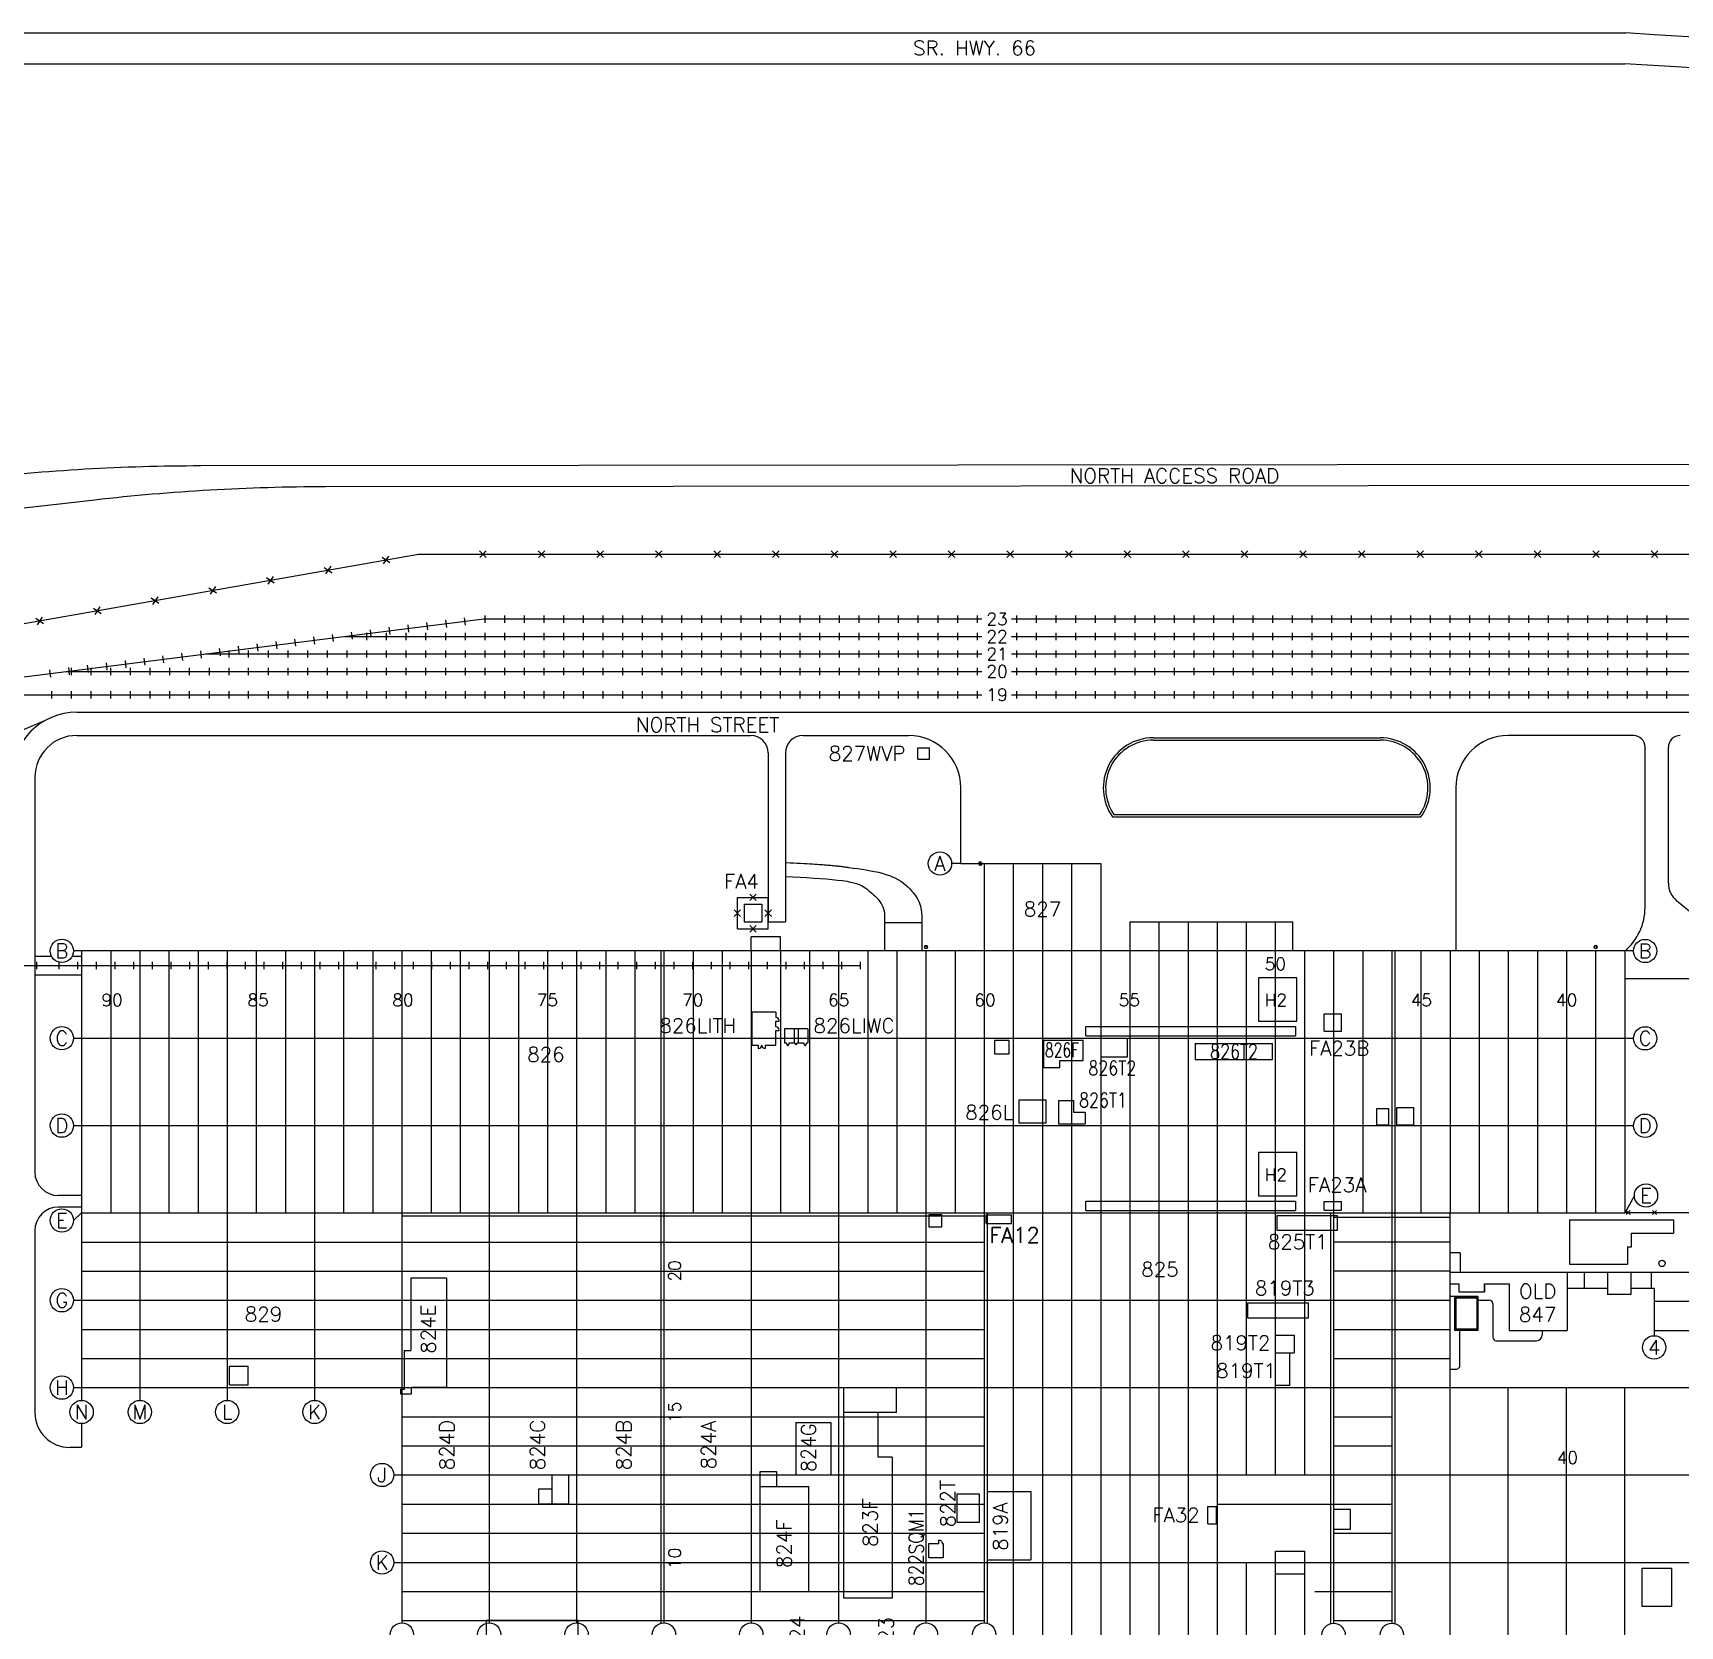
# Model space of a CAD drawing. Extents: x -16413 to 78405, y -232 to 83089.
# Drawn here: x 15566 to 32538, y 66673 to 83089 of the extents above; entities that cross this region are included whole.
import ezdxf
from ezdxf.enums import TextEntityAlignment as Align

# ---------------------------------------------------------------- set-up
doc = ezdxf.new("R2010")
doc.units = 0
doc.header["$LTSCALE"] = 350
doc.header["$MEASUREMENT"] = 0
doc.linetypes.add('CV0', pattern=[1, 1])
doc.linetypes.add('CV34', pattern=[1, 1])
doc.layers.get('0').update_dxf_attribs({"color": 3, "linetype": 'CONTINUOUS'})
doc.layers.add('BACKGROUND', color=7, linetype='CONTINUOUS')
doc.styles.add('SIMPLEX', font='SIMPLEX')

# ---------------------------------------------------------------- blocks, each defined once
blk = doc.blocks.new('RR', base_point=(-429.5, 670.3))
blk.add_line((-429.5, 674.1), (-429.5, 666.6))

msp = doc.modelspace()

# ---------------------------------------------------------------- linework, layer by layer
at = {"layer": 'BACKGROUND'}
for p, q in [((2027, 83089), (31978, 83089)), ((2029, 82771), (31968, 82771)), ((37967, 78645), (17293, 78627)), ((37967, 78429), (18581, 78412)), ((16203, 78275), (3736, 76847)), ((20169, 77752), (20238, 77685)), ((20237, 77753), (20170, 77684)), ((20773, 77752), (20841, 77685)), ((20841, 77753), (20774, 77684)), ((21376, 77752), (21445, 77685)), ((21444, 77753), (21377, 77684)), ((21980, 77752), (22049, 77685)), ((22048, 77753), (21981, 77684)), ((22583, 77752), (22652, 77685)), ((22651, 77753), (22584, 77684)), ((23187, 77752), (23256, 77685)), ((23255, 77753), (23188, 77684)), ((23791, 77752), (23860, 77685)), ((23859, 77753), (23792, 77684)), ((24394, 77752), (24463, 77685)), ((24462, 77753), (24395, 77684)), ((24998, 77752), (25067, 77685)), ((25066, 77753), (24999, 77684)), ((25669, 77753), (25602, 77684)), ((25602, 77752), (25670, 77685)), ((26205, 77752), (26274, 77685)), ((26273, 77753), (26206, 77684)), ((26809, 77752), (26878, 77685)), ((26877, 77753), (26810, 77684)), ((27412, 77752), (27481, 77685)), ((27480, 77753), (27413, 77684)), ((28016, 77752), (28085, 77685)), ((28084, 77753), (28017, 77684)), ((28620, 77752), (28688, 77685)), ((28687, 77753), (28621, 77684)), ((29223, 77752), (29292, 77685)), ((29291, 77753), (29224, 77684)), ((29827, 77752), (29896, 77685)), ((29895, 77753), (29828, 77684)), ((30430, 77752), (30499, 77685)), ((30498, 77753), (30431, 77684)), ((31034, 77752), (31103, 77685)), ((31102, 77753), (31035, 77684)), ((31638, 77752), (31706, 77685)), ((31706, 77753), (31639, 77684)), ((32241, 77752), (32310, 77685)), ((32309, 77753), (32242, 77684)), ((18568, 77581), (18648, 77527)), ((18635, 77594), (18581, 77515)), ((19163, 77686), (19242, 77632)), ((19230, 77699), (19176, 77620)), ((17974, 77476), (18053, 77422)), ((18041, 77489), (17987, 77410)), ((16785, 77267), (16865, 77213)), ((16852, 77279), (16798, 77200)), ((17380, 77372), (17459, 77318)), ((17446, 77384), (17392, 77305)), ((15596, 77057), (15676, 77003)), ((15663, 77070), (15609, 76990)), ((16191, 77162), (16270, 77108)), ((16257, 77174), (16203, 77095)), ((13998, 76270), (20213, 77050)), ((20213, 77050), (25342, 77050)), ((25649, 77050), (38286, 77050)), ((18779, 76870), (25342, 76870)), ((25649, 76870), (38286, 76870)), ((17345, 76690), (25342, 76690)), ((25649, 76690), (38249, 76690)), ((15910, 76510), (25342, 76510)), ((25649, 76510), (38212, 76510)), ((13998, 76270), (25342, 76270)), ((25649, 76270), (38175, 76270)), ((16018, 76090), (38920, 76090)), ((15687, 76001), (14901, 75670)), ((16018, 75850), (22961, 75850)), ((23501, 75850), (24588, 75850)), ((24683, 75604), (24683, 75724)), ((24683, 75724), (24803, 75724)), ((24803, 75604), (24803, 75724)), ((27111, 75826), (29448, 75826)), ((27111, 75802), (29448, 75802)), ((32057, 75850), (30768, 75850)), ((32177, 74076), (32177, 75730)), ((32418, 74329), (32418, 75730)), ((23141, 75670), (23141, 73930)), ((23321, 75670), (23321, 73930)), ((24683, 75604), (24803, 75604)), ((15586, 75418), (15586, 71350)), ((25128, 74530), (25128, 75310)), ((30228, 75310), (30228, 73630)), ((26703, 75034), (29855, 75034)), ((26691, 75010), (29868, 75010)), ((23329, 74541), (23367, 74539)), ((23367, 74539), (23404, 74537)), ((23404, 74537), (23441, 74535)), ((23441, 74535), (23476, 74533)), ((23476, 74533), (23510, 74531)), ((23510, 74531), (23541, 74530)), ((23541, 74530), (23571, 74528)), ((23571, 74528), (23598, 74526)), ((23598, 74526), (23623, 74525)), ((23623, 74525), (23647, 74523)), ((23647, 74523), (23668, 74522)), ((23668, 74522), (23687, 74520)), ((23687, 74520), (23705, 74519)), ((23705, 74519), (23722, 74518)), ((23722, 74518), (23739, 74516)), ((23739, 74516), (23755, 74515)), ((23755, 74515), (23771, 74514)), ((23771, 74514), (23786, 74512)), ((23786, 74512), (23801, 74511)), ((23801, 74511), (23815, 74510)), ((23815, 74510), (23829, 74508)), ((23829, 74508), (23842, 74507)), ((23842, 74507), (23855, 74506)), ((23855, 74506), (23867, 74504)), ((25128, 74530), (25032, 74530)), ((25128, 74530), (26568, 74530)), ((25314, 74530), (25310, 74530)), ((25318, 74539), (25314, 74542)), ((25318, 74521), (25314, 74517)), ((25326, 74543), (25325, 74548)), ((25326, 74516), (25325, 74511)), ((25335, 74542), (25337, 74545)), ((25335, 74517), (25337, 74514)), ((25339, 74539), (25343, 74539)), ((25339, 74538), (25343, 74538)), ((25339, 74521), (25343, 74521)), ((25339, 74521), (25343, 74521)), ((25341, 74538), (25341, 74521)), ((25342, 74538), (25342, 74521)), ((25343, 74539), (25343, 74538)), ((25343, 74521), (25343, 74521)), ((25368, 74530), (25368, 70930)), ((25668, 74530), (25668, 61030)), ((25968, 74530), (25968, 58891)), ((26268, 74530), (26268, 61030)), ((26568, 74530), (26568, 58891)), ((23321, 74398), (23396, 74394)), ((23396, 74394), (23470, 74390)), ((23470, 74390), (23542, 74385)), ((23542, 74385), (23612, 74381)), ((23612, 74381), (23680, 74376)), ((23680, 74376), (23744, 74371)), ((23744, 74371), (23803, 74366)), ((23803, 74366), (23858, 74360)), ((23858, 74360), (23908, 74354)), ((23867, 74504), (23878, 74503)), ((23878, 74503), (23889, 74502)), ((23889, 74502), (23899, 74501)), ((23899, 74501), (23909, 74499)), ((23908, 74354), (23952, 74347)), ((23909, 74499), (23919, 74498)), ((23919, 74498), (23928, 74497)), ((23928, 74497), (23937, 74496)), ((23937, 74496), (23946, 74494)), ((23946, 74494), (23955, 74493)), ((23952, 74347), (23991, 74340)), ((23955, 74493), (23963, 74492)), ((23963, 74492), (23971, 74490)), ((23971, 74490), (24017, 74484)), ((23991, 74340), (24024, 74332)), ((24017, 74484), (24062, 74478)), ((24062, 74478), (24107, 74471)), ((24107, 74471), (24152, 74464)), ((24152, 74464), (24195, 74456)), ((24195, 74456), (24238, 74448)), ((24238, 74448), (24279, 74440)), ((24279, 74440), (24318, 74430)), ((24318, 74430), (24356, 74419)), ((24356, 74419), (24391, 74407)), ((24391, 74407), (24424, 74394)), ((24424, 74394), (24455, 74379)), ((24455, 74379), (24484, 74364)), ((24484, 74364), (24510, 74347)), ((24510, 74347), (24535, 74329)), ((22826, 74182), (23141, 74182)), ((22826, 73858), (22826, 74182)), ((23020, 74216), (22952, 74148)), ((23020, 74148), (22952, 74216)), ((23141, 73858), (23141, 74182)), ((24024, 74332), (24053, 74323)), ((24053, 74323), (24079, 74314)), ((24079, 74314), (24102, 74304)), ((24102, 74304), (24122, 74293)), ((24122, 74293), (24142, 74281)), ((24142, 74281), (24160, 74268)), ((24160, 74268), (24177, 74254)), ((24177, 74254), (24194, 74240)), ((24194, 74240), (24211, 74225)), ((24211, 74225), (24228, 74209)), ((24228, 74209), (24245, 74193)), ((24245, 74193), (24261, 74176)), ((24261, 74176), (24278, 74159)), ((24535, 74329), (24558, 74310)), ((24558, 74310), (24580, 74291)), ((24580, 74291), (24601, 74271)), ((24601, 74271), (24620, 74250)), ((24620, 74250), (24639, 74229)), ((22857, 73984), (22790, 74052)), ((22857, 74052), (22790, 73984)), ((22895, 74110), (23075, 74110)), ((22895, 74110), (22895, 73930)), ((22895, 74110), (23075, 74110)), ((22895, 74110), (22895, 73930)), ((23075, 74110), (23075, 73930)), ((23075, 74110), (23075, 73930)), ((23175, 74052), (23107, 73984)), ((23175, 73984), (23107, 74052)), ((33044, 73702), (32502, 74147)), ((22826, 73858), (23141, 73858)), ((22895, 73930), (23075, 73930)), ((22895, 73930), (23075, 73930)), ((23020, 73824), (22952, 73892)), ((23020, 73892), (22952, 73824)), ((23141, 73930), (23321, 73930)), ((24344, 73630), (24344, 73993)), ((24728, 73918), (24344, 73918)), ((24728, 73630), (24728, 73992)), ((26868, 73930), (28548, 73930)), ((26868, 73930), (26868, 61030)), ((27168, 73930), (27168, 58891)), ((27468, 73930), (27468, 60430)), ((27768, 73930), (27768, 61030)), ((28068, 73930), (28068, 68230)), ((28368, 68230), (28368, 73930)), ((28548, 73630), (28548, 73930)), ((23268, 73774), (22968, 73774)), ((22968, 73629), (22968, 73774)), ((23268, 73629), (23268, 73774)), ((24754, 73671), (24750, 73672)), ((24756, 73662), (24753, 73660)), ((24759, 73679), (24756, 73683)), ((24759, 73658), (24759, 73654)), ((24760, 73658), (24760, 73654)), ((24768, 73683), (24768, 73688)), ((24776, 73658), (24776, 73654)), ((24777, 73679), (24780, 73683)), ((24777, 73658), (24777, 73654)), ((24780, 73662), (24783, 73660)), ((24782, 73671), (24787, 73672)), ((31654, 73671), (31650, 73672)), ((31656, 73662), (31653, 73660)), ((31659, 73679), (31656, 73683)), ((31659, 73658), (31659, 73654)), ((31660, 73658), (31660, 73654)), ((31668, 73683), (31668, 73688)), ((31676, 73658), (31676, 73654)), ((31677, 73679), (31680, 73683)), ((31677, 73658), (31677, 73654)), ((31680, 73662), (31683, 73660)), ((31682, 73671), (31687, 73672)), ((15586, 73576), (15757, 73576)), ((15971, 73576), (16068, 73576)), ((32058, 73630), (15984, 73630)), ((16068, 73630), (16068, 68999)), ((16068, 73630), (16068, 69130)), ((16368, 73630), (16368, 70930)), ((16668, 73630), (16668, 68999)), ((16968, 73630), (16968, 70930)), ((17268, 73630), (17268, 70930)), ((17568, 73630), (17568, 68999)), ((17868, 73630), (17868, 70930)), ((18168, 73630), (18168, 70930)), ((18468, 73630), (18468, 68999)), ((18768, 73630), (18768, 70930)), ((19068, 73630), (19068, 70930)), ((19368, 73630), (19368, 66706)), ((19668, 73630), (19668, 70930)), ((19968, 73630), (19968, 70930)), ((20268, 73630), (20268, 66706)), ((20568, 73630), (20568, 70930)), ((20868, 73630), (20868, 70930)), ((21168, 73630), (21168, 66706)), ((21468, 73630), (21468, 70930)), ((21768, 73630), (21768, 70930)), ((22038, 66702), (22038, 73630)), ((22068, 73630), (22068, 66706)), ((22368, 73630), (22368, 70930)), ((22668, 73630), (22668, 70930)), ((22968, 73630), (22968, 66706)), ((23268, 73630), (23268, 70930)), ((23568, 73630), (23568, 70930)), ((23868, 73630), (23868, 66706)), ((24168, 73630), (24168, 70930)), ((24468, 73630), (24468, 70930)), ((24760, 73654), (24759, 73654)), ((24776, 73656), (24760, 73656)), ((24776, 73655), (24760, 73655)), ((24768, 73630), (24768, 66706)), ((24777, 73654), (24776, 73654)), ((25068, 73630), (25068, 70930)), ((28668, 73630), (28668, 68230)), ((28968, 73630), (28968, 66702)), ((29268, 73630), (29268, 70930)), ((29568, 73630), (29568, 66703)), ((29598, 73630), (29598, 66699)), ((29868, 73630), (29868, 70930)), ((30168, 73630), (30168, 70930)), ((30468, 73630), (30468, 70930)), ((30768, 73630), (30768, 70930)), ((31068, 73630), (31068, 70930)), ((31368, 73630), (31368, 70930)), ((31660, 73654), (31659, 73654)), ((31676, 73656), (31660, 73656)), ((31676, 73655), (31660, 73655)), ((31668, 73630), (31668, 70930)), ((31677, 73654), (31676, 73654)), ((31968, 73630), (31968, 70930)), ((14918, 73480), (24094, 73480)), ((15586, 73384), (16068, 73384)), ((28589, 73353), (28195, 73353)), ((28195, 73353), (28195, 72905)), ((28589, 72905), (28589, 73353)), ((33315, 73342), (31968, 73342)), ((22978, 72659), (22978, 72998)), ((23221, 72998), (22978, 72998)), ((23221, 72998), (23221, 72943)), ((28870, 72982), (29050, 72982)), ((28870, 72802), (28870, 72982)), ((29050, 72802), (29050, 72982)), ((23221, 72907), (23257, 72907)), ((23221, 72847), (23221, 72907)), ((23221, 72811), (23257, 72811)), ((23221, 72659), (23221, 72811)), ((23257, 72907), (23257, 72908)), ((23257, 72811), (23257, 72812)), ((23550, 72826), (23310, 72826)), ((23310, 72826), (23310, 72682)), ((23410, 72826), (23410, 72682)), ((23450, 72826), (23450, 72682)), ((23550, 72826), (23550, 72682)), ((26416, 72851), (28072, 72851)), ((26416, 72755), (26416, 72851)), ((28072, 72851), (28576, 72851)), ((28195, 72905), (28589, 72905)), ((28576, 72851), (28576, 72755)), ((15984, 72730), (32058, 72730)), ((22978, 72659), (23039, 72659)), ((22981, 72659), (23026, 72659)), ((22981, 72659), (23026, 72659)), ((23039, 72659), (23039, 72623)), ((23112, 72659), (23112, 72623)), ((23112, 72659), (23221, 72659)), ((23310, 72682), (23323, 72682)), ((23323, 72682), (23344, 72652)), ((23359, 72682), (23418, 72682)), ((23442, 72682), (23428, 72662)), ((23442, 72682), (23501, 72682)), ((23501, 72682), (23522, 72652)), ((23537, 72682), (23550, 72682)), ((25474, 72706), (25474, 72570)), ((25626, 72706), (25474, 72706)), ((25626, 72570), (25626, 72706)), ((26416, 72755), (28072, 72755)), ((27540, 72676), (27540, 72511)), ((27540, 72676), (28338, 72676)), ((28072, 72755), (28576, 72755)), ((28338, 72511), (28338, 72676)), ((28870, 72802), (29050, 72802)), ((23039, 72623), (23041, 72623)), ((23112, 72623), (23110, 72623)), ((25474, 72570), (25626, 72570)), ((27540, 72511), (28338, 72511)), ((29412, 72006), (29532, 72006)), ((29412, 71838), (29412, 72006)), ((29532, 72006), (29532, 71838)), ((29619, 71838), (29619, 72018)), ((29619, 72018), (29795, 72018)), ((29795, 71838), (29795, 72018)), ((15984, 71830), (32058, 71830)), ((29412, 71838), (29532, 71838)), ((29619, 71838), (29795, 71838)), ((28589, 71553), (28195, 71553)), ((28195, 71553), (28195, 71105)), ((28589, 71105), (28589, 71553)), ((16068, 71110), (15826, 71110)), ((16068, 70990), (15826, 70990)), ((26416, 71051), (28072, 71051)), ((26416, 70955), (26416, 71051)), ((26416, 70955), (28576, 70955)), ((28072, 71051), (28576, 71051)), ((28195, 71105), (28589, 71105)), ((28576, 71051), (28576, 70955)), ((28870, 71049), (29050, 71049)), ((28870, 70959), (28870, 71049)), ((28870, 70959), (29050, 70959)), ((29050, 70959), (29050, 71049)), ((32067, 71110), (31970, 70929)), ((32023, 70914), (31982, 70954)), ((31982, 70914), (32023, 70954)), ((32254, 70914), (32295, 70954)), ((32295, 70914), (32254, 70954)), ((15984, 70853), (16068, 70930)), ((16068, 70930), (25368, 70930)), ((19368, 70900), (25368, 70900)), ((25368, 70930), (31968, 70930)), ((25368, 70930), (25368, 66706)), ((25368, 70930), (25368, 66706)), ((25387, 70910), (25648, 70910)), ((25387, 70820), (25387, 70910)), ((25387, 70820), (25648, 70820)), ((25398, 70930), (25398, 66702)), ((25648, 70820), (25648, 70910)), ((28382, 70901), (28382, 70751)), ((29008, 70901), (28382, 70901)), ((28938, 66699), (28938, 70930)), ((28968, 70885), (30168, 70885)), ((29008, 70751), (29008, 70901)), ((30168, 64630), (30168, 70930)), ((31398, 70858), (32471, 70858)), ((31398, 70858), (31398, 70402)), ((31975, 70934), (33906, 70934)), ((32471, 70858), (32471, 70720)), ((15586, 70750), (15586, 68874)), ((16068, 70630), (19371, 70630)), ((19368, 70630), (25368, 70630)), ((28382, 70751), (29008, 70751)), ((32039, 70720), (32471, 70720)), ((32039, 70582), (32039, 70720)), ((30272, 70518), (30168, 70518)), ((30272, 70518), (30272, 70318)), ((31998, 70582), (31998, 70402)), ((31998, 70582), (32039, 70582)), ((16068, 70330), (19371, 70330)), ((19368, 70330), (25368, 70330)), ((33171, 70318), (30168, 70318)), ((31376, 70318), (31376, 69718)), ((31398, 70402), (31998, 70402)), ((19827, 70258), (19459, 70258)), ((19459, 70258), (19459, 69514)), ((19827, 70258), (19827, 69130)), ((30171, 70198), (30258, 70198)), ((30171, 70198), (30258, 70198)), ((30258, 70198), (30258, 70117)), ((30258, 70198), (30258, 70117)), ((30258, 70117), (30522, 70117)), ((30258, 70117), (30522, 70117)), ((30522, 70198), (30776, 70198)), ((30522, 70117), (30522, 70198)), ((30522, 70198), (30776, 70198)), ((30522, 70198), (30522, 70117)), ((30776, 70198), (30776, 69718)), ((31791, 70150), (31376, 70150)), ((32031, 70150), (32031, 70090)), ((32271, 70150), (32031, 70150)), ((32271, 70150), (32271, 69665)), ((15984, 70030), (30168, 70030)), ((28708, 70001), (28082, 70001)), ((28082, 70001), (28082, 69851)), ((28708, 69851), (28708, 70001)), ((30455, 70068), (30171, 70068)), ((30215, 70068), (30455, 70068)), ((30215, 70068), (30455, 70068)), ((30215, 70068), (30215, 69720)), ((30215, 70068), (30215, 69720)), ((30227, 70056), (30443, 70056)), ((30227, 70056), (30443, 70056)), ((30227, 70056), (30227, 69732)), ((30227, 70056), (30227, 69732)), ((30443, 70056), (30443, 69732)), ((30443, 70056), (30443, 69732)), ((30455, 70068), (30455, 70032)), ((30455, 70068), (30455, 69720)), ((30455, 70068), (30455, 69720)), ((30455, 70032), (30572, 70032)), ((30608, 69996), (30608, 69650)), ((32031, 70090), (31791, 70090)), ((28082, 69851), (28708, 69851)), ((16068, 69730), (19371, 69730)), ((19368, 69730), (25368, 69730)), ((22068, 69622), (22068, 69238)), ((28968, 69730), (30168, 69730)), ((30455, 69720), (30215, 69720)), ((30455, 69720), (30215, 69720)), ((30443, 69732), (30227, 69732)), ((30443, 69732), (30227, 69732)), ((30270, 69358), (30270, 69720)), ((30644, 69614), (31058, 69614)), ((30776, 69718), (31118, 69718)), ((30776, 69718), (31376, 69718)), ((31118, 69718), (31118, 69674)), ((32271, 69718), (33171, 69718)), ((16068, 69430), (19371, 69430)), ((19368, 69430), (25368, 69430)), ((19395, 69514), (19459, 69514)), ((19395, 69114), (19395, 69514)), ((21876, 69430), (22260, 69430)), ((28968, 69430), (30168, 69430)), ((17592, 69160), (17592, 69352)), ((17592, 69352), (17784, 69352)), ((17784, 69160), (17784, 69352)), ((30168, 69322), (30234, 69322)), ((15984, 69130), (42948, 69130)), ((17592, 69160), (17784, 69160)), ((19355, 69114), (19355, 69066)), ((19355, 69114), (19395, 69114)), ((19827, 69130), (19467, 69130)), ((19467, 69066), (19467, 69130)), ((24465, 69128), (23922, 69128)), ((23922, 66960), (23922, 69128)), ((24465, 68874), (24465, 69128)), ((30768, 60910), (30768, 69130)), ((31368, 61030), (31368, 69130)), ((31968, 61030), (31968, 69130)), ((19355, 69066), (19467, 69066)), ((16068, 68759), (16068, 68515)), ((19368, 68830), (25368, 68830)), ((23426, 68770), (23426, 68230)), ((23426, 68770), (23786, 68770)), ((23786, 68770), (23786, 68230)), ((24465, 68874), (23922, 68874)), ((24274, 68413), (24274, 68874)), ((28968, 68830), (29568, 68830)), ((15946, 68515), (16068, 68515)), ((19368, 68530), (25368, 68530)), ((23868, 68422), (23868, 68038)), ((24418, 68413), (24274, 68413)), ((24418, 68413), (24418, 66960)), ((28968, 68530), (29568, 68530)), ((19284, 68230), (41514, 68230)), ((20916, 68230), (21084, 68230)), ((20916, 67930), (20916, 68230)), ((21084, 68230), (21084, 67930)), ((23058, 68267), (23227, 68267)), ((23058, 68110), (23058, 68267)), ((23227, 68267), (23227, 68110)), ((23426, 68230), (23786, 68230)), ((20778, 68086), (20916, 68086)), ((20778, 67930), (20778, 68086)), ((23058, 68110), (23562, 68110)), ((23058, 67030), (23058, 68110)), ((23562, 67030), (23562, 68110)), ((25400, 68060), (25848, 68060)), ((25400, 68060), (25400, 67356)), ((25848, 68060), (25848, 67356)), ((19368, 67930), (25368, 67930)), ((21084, 67930), (20778, 67930)), ((27671, 67907), (27761, 67907)), ((27671, 67727), (27671, 67907)), ((27761, 67727), (27761, 67907)), ((27768, 67930), (29568, 67930)), ((27671, 67727), (27761, 67727)), ((19368, 67630), (25368, 67630)), ((24902, 67524), (24902, 67560)), ((24902, 67560), (24908, 67559)), ((24908, 67559), (24914, 67558)), ((24914, 67558), (24919, 67555)), ((24919, 67555), (24924, 67551)), ((24924, 67551), (24928, 67547)), ((24928, 67547), (24932, 67542)), ((28968, 67630), (29568, 67630)), ((22068, 67522), (22068, 67138)), ((24796, 67376), (24796, 67524)), ((24796, 67524), (24902, 67524)), ((24900, 67524), (24902, 67524)), ((24932, 67542), (24934, 67536)), ((24934, 67536), (24936, 67530)), ((24936, 67530), (24936, 67524)), ((24936, 67524), (24944, 67524)), ((24944, 67524), (24944, 67376)), ((28371, 67445), (28671, 67445)), ((28371, 60914), (28371, 67445)), ((28671, 66130), (28671, 67445)), ((19284, 67330), (41505, 67330)), ((24944, 67376), (24796, 67376)), ((25400, 67356), (25848, 67356)), ((28071, 60914), (28071, 67329)), ((28371, 67213), (28671, 67213)), ((28671, 67213), (28671, 67329)), ((28968, 67222), (28968, 66838)), ((19368, 67030), (25368, 67030)), ((23058, 67030), (23562, 67030)), ((24418, 66960), (23922, 66960)), ((28776, 67030), (29160, 67030)), ((28968, 67030), (29568, 67030)), ((19368, 66730), (25368, 66730)), ((20235, 66735), (20235, 66145)), ((20235, 66735), (21182, 66735)), ((21182, 66735), (21182, 64660)), ((28968, 66730), (29568, 66730))]:
    msp.add_line(p, q, dxfattribs=at)
at = {"layer": 'BACKGROUND', "linetype": 'CV34'}
for p, q in [((13374, 76634), (19539, 77719)), ((19539, 77719), (40726, 77719))]:
    msp.add_line(p, q, dxfattribs=at)
at = {"layer": 'BACKGROUND', "linetype": 'CV0'}
for p, q in [((25980, 72706), (25980, 72430)), ((26388, 72706), (25980, 72706)), ((26388, 72502), (26388, 72706)), ((26568, 72730), (26568, 72538)), ((26844, 72538), (26844, 72730)), ((26148, 72502), (26388, 72502)), ((26148, 72430), (26148, 72502)), ((26568, 72538), (26844, 72538)), ((25980, 72430), (26148, 72430)), ((25728, 72094), (26004, 72094)), ((25728, 71854), (25728, 72094)), ((26004, 72094), (26004, 71854)), ((26133, 72088), (26133, 71848)), ((26133, 72088), (26289, 72088)), ((26289, 72088), (26289, 71968)), ((26289, 71968), (26409, 71968)), ((26409, 71968), (26409, 71848)), ((26004, 71854), (25728, 71854)), ((26133, 71848), (26409, 71848)), ((25085, 68032), (25085, 67744)), ((25320, 68032), (25085, 68032)), ((25320, 67744), (25320, 68032)), ((25085, 67744), (25320, 67744)), ((29142, 67873), (28968, 67873)), ((29142, 67672), (29142, 67873)), ((28968, 67672), (29142, 67672)), ((32148, 67270), (32448, 67270)), ((32148, 66874), (32148, 67270)), ((32448, 67270), (32448, 66874)), ((32448, 66874), (32148, 66874))]:
    msp.add_line(p, q, dxfattribs=at)
at = {"layer": 'BACKGROUND', "linetype": 'Continuous'}
for p, q in [((24796, 70910), (24796, 70788)), ((24933, 70910), (24796, 70910)), ((24796, 70788), (24933, 70788)), ((24933, 70788), (24933, 70910)), ((30168, 70630), (28968, 70630)), ((30168, 70330), (28968, 70330)), ((31551, 70318), (31551, 70150)), ((31791, 70318), (31791, 70090)), ((32031, 70318), (32031, 70150)), ((32239, 70318), (32239, 70150)), ((33171, 70018), (32271, 70018)), ((28371, 69669), (28563, 69669)), ((28371, 69151), (28371, 69669)), ((28563, 69669), (28563, 69489)), ((28371, 69489), (28563, 69489)), ((28515, 69489), (28515, 69151)), ((28515, 69151), (28371, 69151))]:
    msp.add_line(p, q, dxfattribs=at)
at = {"layer": 'BACKGROUND'}
for centre, radius in [((24912, 74530), 120), ((15864, 73630), 120), ((32178, 73629), 120), ((15864, 72730), 120), ((32178, 72729), 120), ((15864, 71830), 120), ((32178, 71829), 120), ((32187, 71110), 120), ((15864, 70853), 120), ((32352, 70410), 33), ((15864, 70030), 120), ((32271, 69545), 120), ((15864, 69130), 120), ((16068, 68879), 120), ((16668, 68879), 120), ((17568, 68879), 120), ((18468, 68879), 120), ((19164, 68230), 120), ((19164, 67329), 120), ((19368, 66586), 120), ((20268, 66586), 120), ((21168, 66586), 120), ((22068, 66586), 120), ((22968, 66586), 120), ((23868, 66586), 120), ((24768, 66586), 120), ((25368, 66586), 120), ((28968, 66582), 120), ((29568, 66582), 120)]:
    msp.add_circle(centre, radius, dxfattribs=at)
for centre, radius, start, end in [((14548, -206616), 290228, 82.85426, 86.55697), ((14548, -206616), 289910, 82.84638, 86.55508), ((17312, 57567), 21060, 90.0511, 96.5332), ((18600, 57352), 21060, 90.0511, 96.5332), ((16018, 75422), 667, 90, 180), ((16018, 75418), 432, 90, 180), ((22961, 75670), 180, 0, 90), ((23501, 75670), 180, 90, 180), ((24588, 75310), 540, 0, 90), ((27111, 75310), 516, 90, 215.5537), ((27111, 75310), 492, 90, 214.1282), ((29448, 75310), 516, 324.4511, 90), ((29448, 75310), 492, 325.8765, 90), ((30768, 75310), 540, 90, 180), ((32057, 75730), 120, 360, 90), ((32538, 75730), 120, 90, 180), ((25328, 74530), 18, 90, 270), ((25328, 74530), 14, 40.0052, 319.9948), ((25328, 74537), 10.9, 7.3679, 90), ((25328, 74523), 10.9, 270, 352.6245), ((24368, 73992), 360, 0, 41.1967), ((32658, 74329), 240, 180, 229.3662), ((24104, 73993), 240, 0, 43.6622), ((31596, 74076), 581, 309.7453, 0), ((24768, 73669), 18, 0, 180), ((24761, 73669), 10.9, 180, 262.6245), ((24768, 73669), 14, 310.0052, 229.9948), ((24775, 73669), 10.9, 277.3679, 0), ((31668, 73669), 18, 0, 180), ((31661, 73669), 10.9, 180, 262.6245), ((31668, 73669), 14, 310.0052, 229.9948), ((31675, 73669), 10.9, 277.3679, 0), ((23221, 72907), 35.6, 2.111, 90.6632), ((23221, 72811), 35.6, 2.111, 90.6632), ((23040, 72659), 35.6, 272.111, 0.6632), ((23111, 72659), 35.6, 179.3368, 267.889), ((15826, 71350), 240, 180, 270), ((15826, 70750), 240, 90, 180), ((30572, 69996), 36, 0, 90), ((30644, 69650), 36, 180, 270), ((31058, 69674), 60, 270, 0), ((30234, 69358), 36, 270, 0), ((15946, 68874), 360, 180, 269.9921)]:
    msp.add_arc(centre, radius, start, end, dxfattribs=at)
at = {"layer": 'BACKGROUND', "linetype": 'ByBlock'}
for centre, radius, start, end in [((23323, 72682), 36, 306.0175, 0), ((23442, 72682), 24, 180, 234.5825), ((23501, 72682), 36, 306.0175, 0)]:
    msp.add_arc(centre, radius, start, end, dxfattribs=at)

# ---------------------------------------------------------------- block references
at = {"layer": 'BACKGROUND', "zscale": 10}
for p, xscale, yscale, rotation in [((20019, 77025), 10.00000000000042, 9.999999999996815, 187.1527777777698), ((20225, 77050), 10, 10, 180), ((20428, 77050), 10, 10, 180), ((20631, 77050), 10, 10, 180), ((20834, 77050), 10, 10, 180), ((21036, 77050), 10, 10, 180), ((21239, 77050), 10, 10, 180), ((21442, 77050), 10, 10, 180), ((21645, 77050), 10, 10, 180), ((21848, 77050), 10, 10, 180), ((22051, 77050), 10, 10, 180), ((22254, 77050), 10, 10, 180), ((22457, 77050), 10, 10, 180), ((22660, 77050), 10, 10, 180), ((22863, 77050), 10, 10, 180), ((23066, 77050), 10, 10, 180), ((23269, 77050), 10, 10, 180), ((23472, 77050), 10, 10, 180), ((23675, 77050), 10, 10, 180), ((23878, 77050), 10, 10, 180), ((24081, 77050), 10, 10, 180), ((24283, 77050), 10, 10, 180), ((24486, 77050), 10, 10, 180), ((24689, 77050), 10, 10, 180), ((24892, 77050), 10, 10, 180), ((25095, 77050), 10, 10, 180), ((25298, 77050), 10, 10, 180), ((25704, 77050), 10, 10, 180), ((25907, 77050), 10, 10, 180), ((26110, 77050), 10, 10, 180), ((26313, 77050), 10, 10, 180), ((26516, 77050), 10, 10, 180), ((26719, 77050), 10, 10, 180), ((26922, 77050), 10, 10, 180), ((27125, 77050), 10, 10, 180), ((27328, 77050), 10, 10, 180), ((27530, 77050), 10, 10, 180), ((27733, 77050), 10, 10, 180), ((27936, 77050), 10, 10, 180), ((28139, 77050), 10, 10, 180), ((28342, 77050), 10, 10, 180), ((28545, 77050), 10, 10, 180), ((28748, 77050), 10, 10, 180), ((28951, 77050), 10, 10, 180), ((29154, 77050), 10, 10, 180), ((29357, 77050), 10, 10, 180), ((29560, 77050), 10, 10, 180), ((29763, 77050), 10, 10, 180), ((29966, 77050), 10, 10, 180), ((30169, 77050), 10, 10, 180), ((30372, 77050), 10, 10, 180), ((30575, 77050), 10, 10, 180), ((30777, 77050), 10, 10, 180), ((30980, 77050), 10, 10, 180), ((31183, 77050), 10, 10, 180), ((31386, 77050), 10, 10, 180), ((31589, 77050), 10, 10, 180), ((31792, 77050), 10, 10, 180), ((31995, 77050), 10, 10, 180), ((32198, 77050), 10, 10, 180), ((32401, 77050), 10, 10, 180), ((18659, 76855), 10.00000000000042, 9.999999999996815, 187.1527777777698), ((18854, 76879), 10.00000000000042, 9.999999999996815, 187.1527777777698), ((19007, 76870), 10, 10, 180), ((19048, 76903), 10.00000000000042, 9.999999999996815, 187.1527777777698), ((19210, 76870), 10, 10, 180), ((19242, 76928), 10.00000000000042, 9.999999999996815, 187.1527777777698), ((19413, 76870), 10, 10, 180), ((19436, 76952), 10.00000000000042, 9.999999999996815, 187.1527777777698), ((19616, 76870), 10, 10, 180), ((19631, 76976), 10.00000000000042, 9.999999999996815, 187.1527777777698), ((19819, 76870), 10, 10, 180), ((19825, 77001), 10.00000000000042, 9.999999999996815, 187.1527777777698), ((20022, 76870), 10, 10, 180), ((20225, 76870), 10, 10, 180), ((20428, 76870), 10, 10, 180), ((20631, 76870), 10, 10, 180), ((20834, 76870), 10, 10, 180), ((21036, 76870), 10, 10, 180), ((21239, 76870), 10, 10, 180), ((21442, 76870), 10, 10, 180), ((21645, 76870), 10, 10, 180), ((21848, 76870), 10, 10, 180), ((22051, 76870), 10, 10, 180), ((22254, 76870), 10, 10, 180), ((22457, 76870), 10, 10, 180), ((22660, 76870), 10, 10, 180), ((22863, 76870), 10, 10, 180), ((23066, 76870), 10, 10, 180), ((23269, 76870), 10, 10, 180), ((23472, 76870), 10, 10, 180), ((23675, 76870), 10, 10, 180), ((23878, 76870), 10, 10, 180), ((24081, 76870), 10, 10, 180), ((24283, 76870), 10, 10, 180), ((24486, 76870), 10, 10, 180), ((24689, 76870), 10, 10, 180), ((24892, 76870), 10, 10, 180), ((25095, 76870), 10, 10, 180), ((25298, 76870), 10, 10, 180), ((25704, 76870), 10, 10, 180), ((25907, 76870), 10, 10, 180), ((26110, 76870), 10, 10, 180), ((26313, 76870), 10, 10, 180), ((26516, 76870), 10, 10, 180), ((26719, 76870), 10, 10, 180), ((26922, 76870), 10, 10, 180), ((27125, 76870), 10, 10, 180), ((27328, 76870), 10, 10, 180), ((27530, 76870), 10, 10, 180), ((27733, 76870), 10, 10, 180), ((27936, 76870), 10, 10, 180), ((28139, 76870), 10, 10, 180), ((28342, 76870), 10, 10, 180), ((28545, 76870), 10, 10, 180), ((28748, 76870), 10, 10, 180), ((28951, 76870), 10, 10, 180), ((29154, 76870), 10, 10, 180), ((29357, 76870), 10, 10, 180), ((29560, 76870), 10, 10, 180), ((29763, 76870), 10, 10, 180), ((29966, 76870), 10, 10, 180), ((30169, 76870), 10, 10, 180), ((30372, 76870), 10, 10, 180), ((30575, 76870), 10, 10, 180), ((30777, 76870), 10, 10, 180), ((30980, 76870), 10, 10, 180), ((31183, 76870), 10, 10, 180), ((31386, 76870), 10, 10, 180), ((31589, 76870), 10, 10, 180), ((31792, 76870), 10, 10, 180), ((31995, 76870), 10, 10, 180), ((32198, 76870), 10, 10, 180), ((32401, 76870), 10, 10, 180), ((17300, 76684), 10.00000000000042, 9.999999999996815, 187.1527777777698), ((17494, 76708), 10.00000000000042, 9.999999999996815, 187.1527777777698), ((17587, 76690), 10, 10, 180), ((17688, 76733), 10.00000000000042, 9.999999999996815, 187.1527777777698), ((17789, 76690), 10, 10, 180), ((17882, 76757), 10.00000000000042, 9.999999999996815, 187.1527777777698), ((17992, 76690), 10, 10, 180), ((18077, 76781), 10.00000000000042, 9.999999999996815, 187.1527777777698), ((18195, 76690), 10, 10, 180), ((18271, 76806), 10.00000000000042, 9.999999999996815, 187.1527777777698), ((18398, 76690), 10, 10, 180), ((18465, 76830), 10.00000000000042, 9.999999999996815, 187.1527777777698), ((18601, 76690), 10, 10, 180), ((18804, 76690), 10, 10, 180), ((19007, 76690), 10, 10, 180), ((19210, 76690), 10, 10, 180), ((19413, 76690), 10, 10, 180), ((19616, 76690), 10, 10, 180), ((19819, 76690), 10, 10, 180), ((20022, 76690), 10, 10, 180), ((20225, 76690), 10, 10, 180), ((20428, 76690), 10, 10, 180), ((20631, 76690), 10, 10, 180), ((20834, 76690), 10, 10, 180), ((21036, 76690), 10, 10, 180), ((21239, 76690), 10, 10, 180), ((21442, 76690), 10, 10, 180), ((21645, 76690), 10, 10, 180), ((21848, 76690), 10, 10, 180), ((22051, 76690), 10, 10, 180), ((22254, 76690), 10, 10, 180), ((22457, 76690), 10, 10, 180), ((22660, 76690), 10, 10, 180), ((22863, 76690), 10, 10, 180), ((23066, 76690), 10, 10, 180), ((23269, 76690), 10, 10, 180), ((23472, 76690), 10, 10, 180), ((23675, 76690), 10, 10, 180), ((23878, 76690), 10, 10, 180), ((24081, 76690), 10, 10, 180), ((24283, 76690), 10, 10, 180), ((24486, 76690), 10, 10, 180), ((24689, 76690), 10, 10, 180), ((24892, 76690), 10, 10, 180), ((25095, 76690), 10, 10, 180), ((25298, 76690), 10, 10, 180), ((25704, 76690), 10, 10, 180), ((25907, 76690), 10, 10, 180), ((26110, 76690), 10, 10, 180), ((26313, 76690), 10, 10, 180), ((26516, 76690), 10, 10, 180), ((26719, 76690), 10, 10, 180), ((26922, 76690), 10, 10, 180), ((27125, 76690), 10, 10, 180), ((27328, 76690), 10, 10, 180), ((27530, 76690), 10, 10, 180), ((27733, 76690), 10, 10, 180), ((27936, 76690), 10, 10, 180), ((28139, 76690), 10, 10, 180), ((28342, 76690), 10, 10, 180), ((28545, 76690), 10, 10, 180), ((28748, 76690), 10, 10, 180), ((28951, 76690), 10, 10, 180), ((29154, 76690), 10, 10, 180), ((29357, 76690), 10, 10, 180), ((29560, 76690), 10, 10, 180), ((29763, 76690), 10, 10, 180), ((29966, 76690), 10, 10, 180), ((30169, 76690), 10, 10, 180), ((30372, 76690), 10, 10, 180), ((30575, 76690), 10, 10, 180), ((30777, 76690), 10, 10, 180), ((30980, 76690), 10, 10, 180), ((31183, 76690), 10, 10, 180), ((31386, 76690), 10, 10, 180), ((31589, 76690), 10, 10, 180), ((31792, 76690), 10, 10, 180), ((31995, 76690), 10, 10, 180), ((32198, 76690), 10, 10, 180), ((32401, 76690), 10, 10, 180), ((15940, 76513), 10.00000000000042, 9.99999999999704, 187.1527777777698), ((15963, 76510), 10, 10, 180), ((16134, 76538), 10.00000000000042, 9.99999999999704, 187.1527777777698), ((16166, 76510), 10, 10, 180), ((16328, 76562), 10.00000000000042, 9.99999999999704, 187.1527777777698), ((16369, 76510), 10, 10, 180), ((16523, 76586), 10.00000000000042, 9.999999999996815, 187.1527777777698), ((16572, 76510), 10, 10, 180), ((16717, 76611), 10.00000000000042, 9.999999999996815, 187.1527777777698), ((16775, 76510), 10, 10, 180), ((16911, 76635), 10.00000000000042, 9.999999999996815, 187.1527777777698), ((16978, 76510), 10, 10, 180), ((17105, 76660), 10.00000000000042, 9.999999999996815, 187.1527777777698), ((17181, 76510), 10, 10, 180), ((17384, 76510), 10, 10, 180), ((17587, 76510), 10, 10, 180), ((17789, 76510), 10, 10, 180), ((17992, 76510), 10, 10, 180), ((18195, 76510), 10, 10, 180), ((18398, 76510), 10, 10, 180), ((18601, 76510), 10, 10, 180), ((18804, 76510), 10, 10, 180), ((19007, 76510), 10, 10, 180), ((19210, 76510), 10, 10, 180), ((19413, 76510), 10, 10, 180), ((19616, 76510), 10, 10, 180), ((19819, 76510), 10, 10, 180), ((20022, 76510), 10, 10, 180), ((20225, 76510), 10, 10, 180), ((20428, 76510), 10, 10, 180), ((20631, 76510), 10, 10, 180), ((20834, 76510), 10, 10, 180), ((21036, 76510), 10, 10, 180), ((21239, 76510), 10, 10, 180), ((21442, 76510), 10, 10, 180), ((21645, 76510), 10, 10, 180), ((21848, 76510), 10, 10, 180), ((22051, 76510), 10, 10, 180), ((22254, 76510), 10, 10, 180), ((22457, 76510), 10, 10, 180), ((22660, 76510), 10, 10, 180), ((22863, 76510), 10, 10, 180), ((23066, 76510), 10, 10, 180), ((23269, 76510), 10, 10, 180), ((23472, 76510), 10, 10, 180), ((23675, 76510), 10, 10, 180), ((23878, 76510), 10, 10, 180), ((24081, 76510), 10, 10, 180), ((24283, 76510), 10, 10, 180), ((24486, 76510), 10, 10, 180), ((24689, 76510), 10, 10, 180), ((24892, 76510), 10, 10, 180), ((25095, 76510), 10, 10, 180), ((25298, 76510), 10, 10, 180), ((25704, 76510), 10, 10, 180), ((25907, 76510), 10, 10, 180), ((26110, 76510), 10, 10, 180), ((26313, 76510), 10, 10, 180), ((26516, 76510), 10, 10, 180), ((26719, 76510), 10, 10, 180), ((26922, 76510), 10, 10, 180), ((27125, 76510), 10, 10, 180), ((27328, 76510), 10, 10, 180), ((27530, 76510), 10, 10, 180), ((27733, 76510), 10, 10, 180), ((27936, 76510), 10, 10, 180), ((28139, 76510), 10, 10, 180), ((28342, 76510), 10, 10, 180), ((28545, 76510), 10, 10, 180), ((28748, 76510), 10, 10, 180), ((28951, 76510), 10, 10, 180), ((29154, 76510), 10, 10, 180), ((29357, 76510), 10, 10, 180), ((29560, 76510), 10, 10, 180), ((29763, 76510), 10, 10, 180), ((29966, 76510), 10, 10, 180), ((30169, 76510), 10, 10, 180), ((30372, 76510), 10, 10, 180), ((30575, 76510), 10, 10, 180), ((30777, 76510), 10, 10, 180), ((30980, 76510), 10, 10, 180), ((31183, 76510), 10, 10, 180), ((31386, 76510), 10, 10, 180), ((31589, 76510), 10, 10, 180), ((31792, 76510), 10, 10, 180), ((31995, 76510), 10, 10, 180), ((32198, 76510), 10, 10, 180), ((32401, 76510), 10, 10, 180), ((15746, 76489), 10.00000000000042, 9.99999999999704, 187.1527777777698), ((15760, 76270), 10, 10, 180), ((15963, 76270), 10, 10, 180), ((16166, 76270), 10, 10, 180), ((16369, 76270), 10, 10, 180), ((16572, 76270), 10, 10, 180), ((16775, 76270), 10, 10, 180), ((16978, 76270), 10, 10, 180), ((17181, 76270), 10, 10, 180), ((17384, 76270), 10, 10, 180), ((17587, 76270), 10, 10, 180), ((17789, 76270), 10, 10, 180), ((17992, 76270), 10, 10, 180), ((18195, 76270), 10, 10, 180), ((18398, 76270), 10, 10, 180), ((18601, 76270), 10, 10, 180), ((18804, 76270), 10, 10, 180), ((19007, 76270), 10, 10, 180), ((19210, 76270), 10, 10, 180), ((19413, 76270), 10, 10, 180), ((19616, 76270), 10, 10, 180), ((19819, 76270), 10, 10, 180), ((20022, 76270), 10, 10, 180), ((20225, 76270), 10, 10, 180), ((20428, 76270), 10, 10, 180), ((20631, 76270), 10, 10, 180), ((20834, 76270), 10, 10, 180), ((21036, 76270), 10, 10, 180), ((21239, 76270), 10, 10, 180), ((21442, 76270), 10, 10, 180), ((21645, 76270), 10, 10, 180), ((21848, 76270), 10, 10, 180), ((22051, 76270), 10, 10, 180), ((22254, 76270), 10, 10, 180), ((22457, 76270), 10, 10, 180), ((22660, 76270), 10, 10, 180), ((22863, 76270), 10, 10, 180), ((23066, 76270), 10, 10, 180), ((23269, 76270), 10, 10, 180), ((23472, 76270), 10, 10, 180), ((23675, 76270), 10, 10, 180), ((23878, 76270), 10, 10, 180), ((24081, 76270), 10, 10, 180), ((24283, 76270), 10, 10, 180), ((24486, 76270), 10, 10, 180), ((24689, 76270), 10, 10, 180), ((24892, 76270), 10, 10, 180), ((25095, 76270), 10, 10, 180), ((25298, 76270), 10, 10, 180), ((25704, 76270), 10, 10, 180), ((25907, 76270), 10, 10, 180), ((26110, 76270), 10, 10, 180), ((26313, 76270), 10, 10, 180), ((26516, 76270), 10, 10, 180), ((26719, 76270), 10, 10, 180), ((26922, 76270), 10, 10, 180), ((27125, 76270), 10, 10, 180), ((27328, 76270), 10, 10, 180), ((27530, 76270), 10, 10, 180), ((27733, 76270), 10, 10, 180), ((27936, 76270), 10, 10, 180), ((28139, 76270), 10, 10, 180), ((28342, 76270), 10, 10, 180), ((28545, 76270), 10, 10, 180), ((28748, 76270), 10, 10, 180), ((28951, 76270), 10, 10, 180), ((29154, 76270), 10, 10, 180), ((29357, 76270), 10, 10, 180), ((29560, 76270), 10, 10, 180), ((29763, 76270), 10, 10, 180), ((29966, 76270), 10, 10, 180), ((30169, 76270), 10, 10, 180), ((30372, 76270), 10, 10, 180), ((30575, 76270), 10, 10, 180), ((30777, 76270), 10, 10, 180), ((30980, 76270), 10, 10, 180), ((31183, 76270), 10, 10, 180), ((31386, 76270), 10, 10, 180), ((31589, 76270), 10, 10, 180), ((31792, 76270), 10, 10, 180), ((31995, 76270), 10, 10, 180), ((32198, 76270), 10, 10, 180), ((32401, 76270), 10, 10, 180), ((15608, 73480), 10, 10, 180), ((15838, 73480), 10, 10, 180), ((16030, 73480), 10, 10, 180), ((16222, 73480), 10, 10, 180), ((16414, 73480), 10, 10, 180), ((16606, 73480), 10, 10, 180), ((16798, 73480), 10, 10, 180), ((16990, 73480), 10, 10, 180), ((17182, 73480), 10, 10, 180), ((17374, 73480), 10, 10, 180), ((17566, 73480), 10, 10, 180), ((17758, 73480), 10, 10, 180), ((17950, 73480), 10, 10, 180), ((18142, 73480), 10, 10, 180), ((18334, 73480), 10, 10, 180), ((18526, 73480), 10, 10, 180), ((18718, 73480), 10, 10, 180), ((18910, 73480), 10, 10, 180), ((19102, 73480), 10, 10, 180), ((19294, 73480), 10, 10, 180), ((19486, 73480), 10, 10, 180), ((19678, 73480), 10, 10, 180), ((19870, 73480), 10, 10, 180), ((20062, 73480), 10, 10, 180), ((20254, 73480), 10, 10, 180), ((20446, 73480), 10, 10, 180), ((20638, 73480), 10, 10, 180), ((20830, 73480), 10, 10, 180), ((21022, 73480), 10, 10, 180), ((21214, 73480), 10, 10, 180), ((21406, 73480), 10, 10, 180), ((21598, 73480), 10, 10, 180), ((21790, 73480), 10, 10, 180), ((21982, 73480), 10, 10, 180), ((22174, 73480), 10, 10, 180), ((22366, 73480), 10, 10, 180), ((22558, 73480), 10, 10, 180), ((22750, 73480), 10, 10, 180), ((22942, 73480), 10, 10, 180), ((23134, 73480), 10, 10, 180), ((23326, 73480), 10, 10, 180), ((23518, 73480), 10, 10, 180), ((23710, 73480), 10, 10, 180), ((23902, 73480), 10, 10, 180), ((24094, 73480), 10, 10, 180)]:
    msp.add_blockref('RR', p, dxfattribs=dict(at, xscale=xscale, yscale=yscale, rotation=rotation))

# ---------------------------------------------------------------- texts
at = {"layer": 'BACKGROUND', "style": 'SIMPLEX'}
for s, p in [('SR. HWY. 66', (25902, 82858)), ('NORTH ACCESS ROAD', (28408, 78451))]:
    msp.add_text(s, height=150, dxfattribs=at).set_placement(p, align=Align.RIGHT)
for s, height, p in [('23', 128, (25501, 77050)), ('22', 128, (25501, 76870)), ('21', 128, (25501, 76690)), ('20', 128, (25501, 76510)), ('19', 128, (25501, 76270)), ('A', 150, (24912, 74530)), ('B', 150, (15864, 73630)), ('B', 150, (32178, 73629)), ('C', 150, (15864, 72730)), ('C', 150, (32178, 72729)), ('D', 150, (15864, 71830)), ('D', 150, (32178, 71829)), ('E', 150, (32187, 71110)), ('E', 150, (15864, 70853)), ('G', 150, (15864, 70030)), ('4', 150, (32271, 69545)), ('H', 150, (15864, 69130)), ('N', 150, (16068, 68879)), ('M', 150, (16668, 68879)), ('L', 150, (17568, 68879)), ('K', 150, (18468, 68879)), ('J', 150, (19164, 68230)), ('K', 150, (19164, 67329))]:
    msp.add_text(s, height=height, dxfattribs=at).set_placement(p, align=Align.MIDDLE)
for s, height, p in [('NORTH STREET', 150, (21778, 75885)), ('827WVP', 150, (23766, 75589)), ('FA4', 150, (22686, 74272)), ('50', 128, (28258, 73432)), ('90', 128, (16272, 73060)), ('85', 128, (17777, 73060)), ('80', 128, (19269, 73060)), ('75', 128, (20758, 73060)), ('70', 128, (22255, 73060)), ('65', 128, (23759, 73060)), ('60', 128, (25266, 73060)), ('55', 128, (26754, 73060)), ('H2', 128, (28258, 73060)), ('45', 128, (29763, 73060)), ('40', 128, (31260, 73060)), ('826LITH', 150, (22021, 72785)), ('826LIWC', 150, (23609, 72785)), ('FA23B', 150, (28713, 72552)), ('826L', 150, (25172, 71892)), ('H2', 128, (28258, 71260)), ('FA23A', 150, (28702, 71145)), ('FA12', 160, (25421, 70621)), ('819T2', 150, (27700, 69516)), ('819T1', 150, (27758, 69230)), ('40', 128, (31268, 68345)), ('FA32', 150, (27100, 67743))]:
    msp.add_text(s, height=height, dxfattribs=at).set_placement(p)
for s, p in [('827', (25969, 73986)), ('826', (20852, 72488)), ('825T1', (28599, 70557)), ('825', (27179, 70274)), ('819T3', (28466, 70081)), ('OLD', (31070, 70048)), ('829', (17942, 69812)), ('847', (31070, 69809))]:
    msp.add_text(s, height=150, dxfattribs=at).set_placement(p, align=Align.CENTER)
for s, width, p in [('826F', 0.7, (25994, 72534)), ('826T2', 0.8, (27695, 72519)), ('826T2', 0.8, (26441, 72348)), ('826T1', 0.8, (26345, 72018))]:
    msp.add_text(s, height=150, dxfattribs=dict(at, width=width)).set_placement(p)
for s, p in [('20', (22243, 70223)), ('15', (22243, 68767)), ('10', (22243, 67261))]:
    msp.add_text(s, height=128, rotation=90, dxfattribs=at).set_placement(p)
for s, p in [('824E', (19715, 69733)), ('824D', (19907, 68539)), ('824C', (20840, 68539)), ('824B', (21729, 68539)), ('824A', (22603, 68539)), ('822T', (25069, 67934)), ('823F', (24269, 67739)), ('819A', (25609, 67699)), ('824F', (23381, 67521)), ('824', (23518, 66588)), ('823', (24433, 66574))]:
    msp.add_text(s, height=150, rotation=90, dxfattribs=at).set_placement(p, align=Align.CENTER)
at = {"layer": 'BACKGROUND', "style": 'SIMPLEX', "width": 0.932269}
msp.add_text('824G', height=150, rotation=90, dxfattribs=at).set_placement((23633, 68261), (23633, 68760), align=Align.FIT)
at = {"layer": 'BACKGROUND', "style": 'SIMPLEX', "width": 0.85}
msp.add_text('822SQM1', height=150, rotation=90, dxfattribs=at).set_placement((24742, 67086))

doc.saveas('drawing.dxf')
